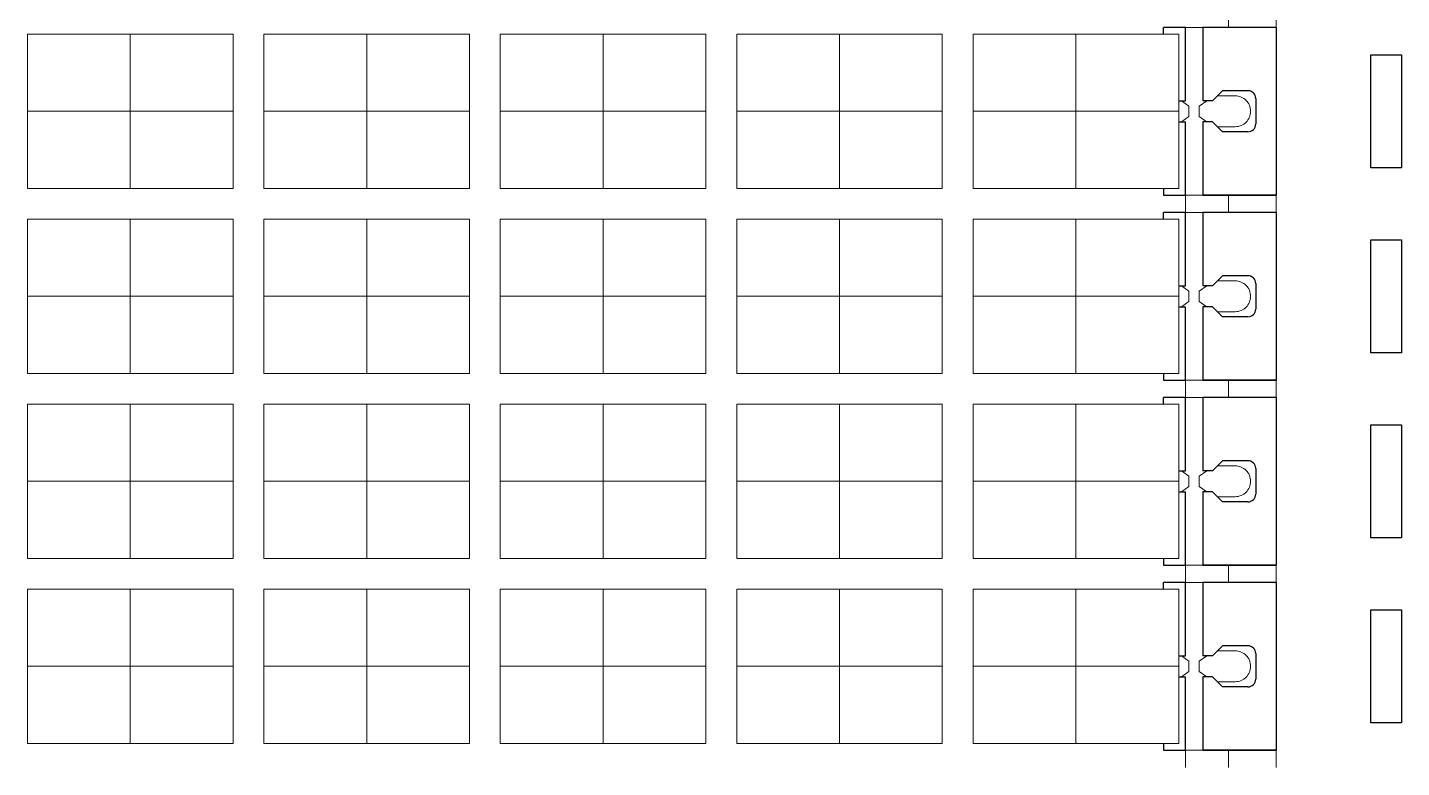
# Model space of a CAD drawing. Extents: x 276.8 to 349.1, y 147.8 to 219.
# Drawn here: x 320.83 to 334.2, y 192.47 to 199.67 of the extents above; entities that cross this region are included whole.
import ezdxf

# ---------------------------------------------------------------- set-up
doc = ezdxf.new("R2010")
doc.units = 0
doc.header["$LTSCALE"] = 3
doc.header["$MEASUREMENT"] = 0
for name, pattern in [('CENTER', [2, 1.25, -0.25, 0.25, -0.25]), ('HIDDEN', [0.375, 0.25, -0.125]), ('PHANTOM', [2.5, 1.25, -0.25, 0.25, -0.25, 0.25, -0.25])]:
    doc.linetypes.add(name, pattern=pattern)
for name, color, linetype, lineweight in [('CLIN', 1, 'CENTER', 15), ('HIDN', 6, 'HIDDEN', 15), ('HIDN2', 3, 'HIDDEN', 15), ('HIND1', 6, 'HIDDEN', 15), ('OBJ1', 7, 'Continuous', 30), ('OBJ3', 40, 'Continuous', 30), ('PHANTOM', 5, 'PHANTOM', 15), ('SAW', 2, 'HIDDEN', 15)]:
    doc.layers.add(name, color=color, linetype=linetype, lineweight=lineweight)

msp = doc.modelspace()

# ---------------------------------------------------------------- linework, layer by layer
at = {"layer": 'CLIN'}
for p, q in [((321.8332, 199.6071), (321.8332, 198.1071)), ((324.1332, 199.6071), (324.1332, 198.1071)), ((326.4332, 199.6071), (326.4332, 198.1071)), ((328.7332, 199.6071), (328.7332, 198.1071)), ((328.7332, 199.6071), (328.7332, 198.1071)), ((331.0332, 199.6071), (331.0332, 198.1071)), ((321.8332, 197.8071), (321.8332, 196.3071)), ((324.1332, 197.8071), (324.1332, 196.3071)), ((326.4332, 197.8071), (326.4332, 196.3071)), ((328.7332, 197.8071), (328.7332, 196.3071)), ((328.7332, 197.8071), (328.7332, 196.3071)), ((331.0332, 197.8071), (331.0332, 196.3071)), ((321.8332, 196.0071), (321.8332, 194.5071)), ((324.1332, 196.0071), (324.1332, 194.5071)), ((326.4332, 196.0071), (326.4332, 194.5071)), ((328.7332, 196.0071), (328.7332, 194.5071)), ((328.7332, 196.0071), (328.7332, 194.5071)), ((331.0332, 196.0071), (331.0332, 194.5071)), ((321.8332, 194.2071), (321.8332, 192.7071)), ((324.1332, 194.2071), (324.1332, 192.7071)), ((326.4332, 194.2071), (326.4332, 192.7071)), ((328.7332, 194.2071), (328.7332, 192.7071)), ((328.7332, 194.2071), (328.7332, 192.7071)), ((331.0332, 194.2071), (331.0332, 192.7071))]:
    msp.add_line(p, q, dxfattribs=at)
for points in [[(320.8332, 198.8571), (322.8332, 198.8571)], [(323.1332, 198.8571), (325.1332, 198.8571)], [(325.4332, 198.8571), (327.4332, 198.8571)], [(327.7332, 198.8571), (329.7332, 198.8571)], [(327.7332, 198.8571), (329.7332, 198.8571)], [(330.0332, 198.8571), (332.0332, 198.8571)], [(320.8332, 197.0571), (322.8332, 197.0571)], [(323.1332, 197.0571), (325.1332, 197.0571)], [(325.4332, 197.0571), (327.4332, 197.0571)], [(327.7332, 197.0571), (329.7332, 197.0571)], [(327.7332, 197.0571), (329.7332, 197.0571)], [(330.0332, 197.0571), (332.0332, 197.0571)], [(320.8332, 195.2571), (322.8332, 195.2571)], [(323.1332, 195.2571), (325.1332, 195.2571)], [(325.4332, 195.2571), (327.4332, 195.2571)], [(327.7332, 195.2571), (329.7332, 195.2571)], [(327.7332, 195.2571), (329.7332, 195.2571)], [(330.0332, 195.2571), (332.0332, 195.2571)], [(320.8332, 193.4571), (322.8332, 193.4571)], [(323.1332, 193.4571), (325.1332, 193.4571)], [(325.4332, 193.4571), (327.4332, 193.4571)], [(327.7332, 193.4571), (329.7332, 193.4571)], [(327.7332, 193.4571), (329.7332, 193.4571)], [(330.0332, 193.4571), (332.0332, 193.4571)]]:
    msp.add_lwpolyline(points, dxfattribs=at)
at = {"layer": 'HIDN'}
for p, q in [((332.5832, 199.0071), (332.4092, 199.0071)), ((332.5832, 198.7071), (332.4092, 198.7071)), ((332.5832, 197.2071), (332.4092, 197.2071)), ((332.5832, 196.9071), (332.4092, 196.9071)), ((332.5832, 195.4071), (332.4092, 195.4071)), ((332.5832, 195.1071), (332.4092, 195.1071)), ((332.5832, 193.6071), (332.4092, 193.6071)), ((332.5832, 193.3071), (332.4092, 193.3071))]:
    msp.add_line(p, q, dxfattribs=at)
for centre in [(332.5832, 198.8571), (332.5832, 197.0571), (332.5832, 195.2571), (332.5832, 193.4571)]:
    msp.add_arc(centre, 0.15, 270, 90, dxfattribs=at)
at = {"layer": 'HIDN2'}
for p, q in [((332.5182, 199.8421), (332.5182, 199.6721)), ((332.0982, 199.6721), (332.2682, 199.6721)), ((332.0982, 198.0421), (332.0982, 197.8721)), ((332.0982, 198.0421), (332.2682, 198.0421)), ((332.5182, 198.0421), (332.5182, 197.8721)), ((332.0982, 197.8721), (332.2682, 197.8721)), ((332.0982, 196.2421), (332.0982, 196.0721)), ((332.0982, 196.2421), (332.2682, 196.2421)), ((332.5182, 196.2421), (332.5182, 196.0721)), ((332.0982, 196.0721), (332.2682, 196.0721)), ((332.0982, 194.4421), (332.0982, 194.2721)), ((332.0982, 194.4421), (332.2682, 194.4421)), ((332.5182, 194.4421), (332.5182, 194.2721)), ((332.0982, 194.2721), (332.2682, 194.2721)), ((332.0982, 192.6421), (332.0982, 192.4721)), ((332.0982, 192.6421), (332.2682, 192.6421)), ((332.5182, 192.6421), (332.5182, 192.4721))]:
    msp.add_line(p, q, dxfattribs=at)
at = {"layer": 'HIND1'}
for p, q in [((332.9832, 199.8421), (332.9832, 199.6721)), ((332.9832, 198.0421), (332.9832, 197.8721)), ((332.9832, 196.2421), (332.9832, 196.0721)), ((332.9832, 194.4421), (332.9832, 194.2721)), ((332.9832, 192.6421), (332.9832, 192.4721))]:
    msp.add_line(p, q, dxfattribs=at)
at = {"layer": 'OBJ1'}
for points in [[(333.9012, 198.3071), (333.9012, 199.4071), (334.2012, 199.4071), (334.2012, 198.3071)], [(333.9012, 196.5071), (333.9012, 197.6071), (334.2012, 197.6071), (334.2012, 196.5071)], [(333.9012, 194.7071), (333.9012, 195.8071), (334.2012, 195.8071), (334.2012, 194.7071)], [(333.9012, 192.9071), (333.9012, 194.0071), (334.2012, 194.0071), (334.2012, 192.9071)]]:
    msp.add_lwpolyline(points, close=True, dxfattribs=at)
at = {"layer": 'OBJ3'}
for p, q in [((331.8852, 199.6071), (331.8852, 199.6721)), ((332.9832, 199.6721), (332.2682, 199.6721)), ((332.2682, 199.6721), (332.2682, 198.9591)), ((332.9832, 199.6721), (332.9832, 198.0421)), ((332.3612, 198.9591), (332.4592, 199.0571)), ((332.7072, 199.0571), (332.4592, 199.0571)), ((332.0332, 198.9591), (332.0982, 198.9591)), ((332.3332, 198.9591), (332.2682, 198.9591)), ((332.3612, 198.9591), (332.3332, 198.9591)), ((332.7832, 198.9811), (332.7832, 198.7331)), ((332.0332, 198.7551), (332.0982, 198.7551)), ((332.3332, 198.7551), (332.2682, 198.7551)), ((332.2682, 198.7551), (332.2682, 198.0421)), ((332.3612, 198.7551), (332.3332, 198.7551)), ((332.4592, 198.6571), (332.3612, 198.7551)), ((332.7072, 198.6571), (332.4592, 198.6571)), ((331.8852, 198.1071), (331.8852, 198.0421)), ((332.9832, 198.0421), (332.2682, 198.0421)), ((332.2682, 198.0421), (332.9832, 198.0421)), ((331.8852, 197.8071), (331.8852, 197.8721)), ((332.9832, 197.8721), (332.2682, 197.8721)), ((332.2682, 197.8721), (332.2682, 197.1591)), ((332.9832, 197.8721), (332.9832, 196.2421)), ((332.3612, 197.1591), (332.4592, 197.2571)), ((332.7072, 197.2571), (332.4592, 197.2571)), ((332.7832, 197.1811), (332.7832, 196.9331)), ((332.0332, 197.1591), (332.0982, 197.1591)), ((332.3332, 197.1591), (332.2682, 197.1591)), ((332.3612, 197.1591), (332.3332, 197.1591)), ((332.0332, 196.9551), (332.0982, 196.9551)), ((332.3332, 196.9551), (332.2682, 196.9551)), ((332.2682, 196.9551), (332.2682, 196.2421)), ((332.3612, 196.9551), (332.3332, 196.9551)), ((332.4592, 196.8571), (332.3612, 196.9551)), ((332.7072, 196.8571), (332.4592, 196.8571)), ((331.8852, 196.3071), (331.8852, 196.2421)), ((332.9832, 196.2421), (332.2682, 196.2421)), ((332.2682, 196.2421), (332.9832, 196.2421)), ((331.8852, 196.0071), (331.8852, 196.0721)), ((332.9832, 196.0721), (332.2682, 196.0721)), ((332.2682, 196.0721), (332.2682, 195.3591)), ((332.9832, 196.0721), (332.9832, 194.4421)), ((332.3612, 195.3591), (332.4592, 195.4571)), ((332.7072, 195.4571), (332.4592, 195.4571)), ((332.0332, 195.3591), (332.0982, 195.3591)), ((332.3332, 195.3591), (332.2682, 195.3591)), ((332.3612, 195.3591), (332.3332, 195.3591)), ((332.7832, 195.3811), (332.7832, 195.1331)), ((332.0332, 195.1551), (332.0982, 195.1551)), ((332.3332, 195.1551), (332.2682, 195.1551)), ((332.2682, 195.1551), (332.2682, 194.4421)), ((332.3612, 195.1551), (332.3332, 195.1551)), ((332.4592, 195.0571), (332.3612, 195.1551)), ((332.7072, 195.0571), (332.4592, 195.0571)), ((331.8852, 194.5071), (331.8852, 194.4421)), ((332.9832, 194.4421), (332.2682, 194.4421)), ((332.2682, 194.4421), (332.9832, 194.4421)), ((331.8852, 194.2071), (331.8852, 194.2721)), ((332.9832, 194.2721), (332.2682, 194.2721)), ((332.2682, 194.2721), (332.2682, 193.5591)), ((332.9832, 194.2721), (332.9832, 192.6421)), ((332.3612, 193.5591), (332.4592, 193.6571)), ((332.7072, 193.6571), (332.4592, 193.6571)), ((332.7832, 193.5811), (332.7832, 193.3331)), ((332.0332, 193.5591), (332.0982, 193.5591)), ((332.3332, 193.5591), (332.2682, 193.5591)), ((332.3612, 193.5591), (332.3332, 193.5591)), ((332.0332, 193.3551), (332.0982, 193.3551)), ((332.3332, 193.3551), (332.2682, 193.3551)), ((332.2682, 193.3551), (332.2682, 192.6421)), ((332.3612, 193.3551), (332.3332, 193.3551)), ((332.4592, 193.2571), (332.3612, 193.3551)), ((332.7072, 193.2571), (332.4592, 193.2571)), ((331.8852, 192.7071), (331.8852, 192.6421)), ((332.9832, 192.6421), (332.2682, 192.6421)), ((332.2682, 192.6421), (332.9832, 192.6421))]:
    msp.add_line(p, q, dxfattribs=at)
for points in [[(332.0982, 198.9591), (332.0982, 199.6721), (331.8852, 199.6721)], [(331.8852, 198.0421), (332.0982, 198.0421), (332.0982, 198.7551)], [(332.0982, 197.1591), (332.0982, 197.8721), (331.8852, 197.8721)], [(331.8852, 196.2421), (332.0982, 196.2421), (332.0982, 196.9551)], [(332.0982, 195.3591), (332.0982, 196.0721), (331.8852, 196.0721)], [(331.8852, 194.4421), (332.0982, 194.4421), (332.0982, 195.1551)], [(332.0982, 193.5591), (332.0982, 194.2721), (331.8852, 194.2721)], [(331.8852, 192.6421), (332.0982, 192.6421), (332.0982, 193.3551)]]:
    msp.add_lwpolyline(points, dxfattribs=at)
for centre, start, end in [((332.7072, 198.9811), 360, 90), ((332.7072, 198.7331), 270, 0), ((332.7072, 197.1811), 360, 90), ((332.7072, 196.9331), 270, 0), ((332.7072, 195.3811), 360, 90), ((332.7072, 195.1331), 270, 0), ((332.7072, 193.5811), 360, 90), ((332.7072, 193.3331), 270, 0)]:
    msp.add_arc(centre, 0.076, start, end, dxfattribs=at)
at = {"layer": 'PHANTOM'}
for points in [[(322.8332, 198.1071), (320.8332, 198.1071), (320.8332, 199.6071), (322.8332, 199.6071)], [(325.1332, 198.1071), (323.1332, 198.1071), (323.1332, 199.6071), (325.1332, 199.6071)], [(327.4332, 198.1071), (325.4332, 198.1071), (325.4332, 199.6071), (327.4332, 199.6071)], [(329.7332, 198.1071), (327.7332, 198.1071), (327.7332, 199.6071), (329.7332, 199.6071)], [(329.7332, 198.1071), (327.7332, 198.1071), (327.7332, 199.6071), (329.7332, 199.6071)], [(332.0332, 198.1071), (330.0332, 198.1071), (330.0332, 199.6071), (332.0332, 199.6071)], [(322.8332, 196.3071), (320.8332, 196.3071), (320.8332, 197.8071), (322.8332, 197.8071)], [(325.1332, 196.3071), (323.1332, 196.3071), (323.1332, 197.8071), (325.1332, 197.8071)], [(327.4332, 196.3071), (325.4332, 196.3071), (325.4332, 197.8071), (327.4332, 197.8071)], [(329.7332, 196.3071), (327.7332, 196.3071), (327.7332, 197.8071), (329.7332, 197.8071)], [(329.7332, 196.3071), (327.7332, 196.3071), (327.7332, 197.8071), (329.7332, 197.8071)], [(332.0332, 196.3071), (330.0332, 196.3071), (330.0332, 197.8071), (332.0332, 197.8071)], [(322.8332, 194.5071), (320.8332, 194.5071), (320.8332, 196.0071), (322.8332, 196.0071)], [(325.1332, 194.5071), (323.1332, 194.5071), (323.1332, 196.0071), (325.1332, 196.0071)], [(327.4332, 194.5071), (325.4332, 194.5071), (325.4332, 196.0071), (327.4332, 196.0071)], [(329.7332, 194.5071), (327.7332, 194.5071), (327.7332, 196.0071), (329.7332, 196.0071)], [(329.7332, 194.5071), (327.7332, 194.5071), (327.7332, 196.0071), (329.7332, 196.0071)], [(332.0332, 194.5071), (330.0332, 194.5071), (330.0332, 196.0071), (332.0332, 196.0071)], [(322.8332, 192.7071), (320.8332, 192.7071), (320.8332, 194.2071), (322.8332, 194.2071)], [(325.1332, 192.7071), (323.1332, 192.7071), (323.1332, 194.2071), (325.1332, 194.2071)], [(327.4332, 192.7071), (325.4332, 192.7071), (325.4332, 194.2071), (327.4332, 194.2071)], [(329.7332, 192.7071), (327.7332, 192.7071), (327.7332, 194.2071), (329.7332, 194.2071)], [(329.7332, 192.7071), (327.7332, 192.7071), (327.7332, 194.2071), (329.7332, 194.2071)], [(332.0332, 192.7071), (330.0332, 192.7071), (330.0332, 194.2071), (332.0332, 194.2071)]]:
    msp.add_lwpolyline(points, close=True, dxfattribs=at)
at = {"layer": 'SAW'}
for p, q in [((332.1332, 198.9071), (332.0602, 198.9591)), ((332.2332, 198.9071), (332.3062, 198.9591)), ((332.1332, 198.8071), (332.0602, 198.7551)), ((332.1332, 198.8071), (332.1332, 198.9071)), ((332.1332, 198.8071), (332.1332, 198.9071)), ((332.2332, 198.8071), (332.2332, 198.9071)), ((332.2332, 198.8071), (332.2332, 198.9071)), ((332.2332, 198.8071), (332.3062, 198.7551)), ((332.1332, 197.1071), (332.0602, 197.1591)), ((332.1332, 197.0071), (332.1332, 197.1071)), ((332.1332, 197.0071), (332.1332, 197.1071)), ((332.2332, 197.1071), (332.3062, 197.1591)), ((332.2332, 197.0071), (332.2332, 197.1071)), ((332.2332, 197.0071), (332.2332, 197.1071)), ((332.1332, 197.0071), (332.0602, 196.9551)), ((332.2332, 197.0071), (332.3062, 196.9551)), ((332.1332, 195.3071), (332.0602, 195.3591)), ((332.1332, 195.2071), (332.1332, 195.3071)), ((332.1332, 195.2071), (332.1332, 195.3071)), ((332.2332, 195.3071), (332.3062, 195.3591)), ((332.2332, 195.2071), (332.2332, 195.3071)), ((332.2332, 195.2071), (332.2332, 195.3071)), ((332.1332, 195.2071), (332.0602, 195.1551)), ((332.2332, 195.2071), (332.3062, 195.1551)), ((332.1332, 193.5071), (332.0602, 193.5591)), ((332.1332, 193.4071), (332.1332, 193.5071)), ((332.1332, 193.4071), (332.1332, 193.5071)), ((332.2332, 193.5071), (332.3062, 193.5591)), ((332.2332, 193.4071), (332.2332, 193.5071)), ((332.2332, 193.4071), (332.2332, 193.5071)), ((332.1332, 193.4071), (332.0602, 193.3551)), ((332.2332, 193.4071), (332.3062, 193.3551))]:
    msp.add_line(p, q, dxfattribs=at)

doc.saveas('drawing.dxf')
